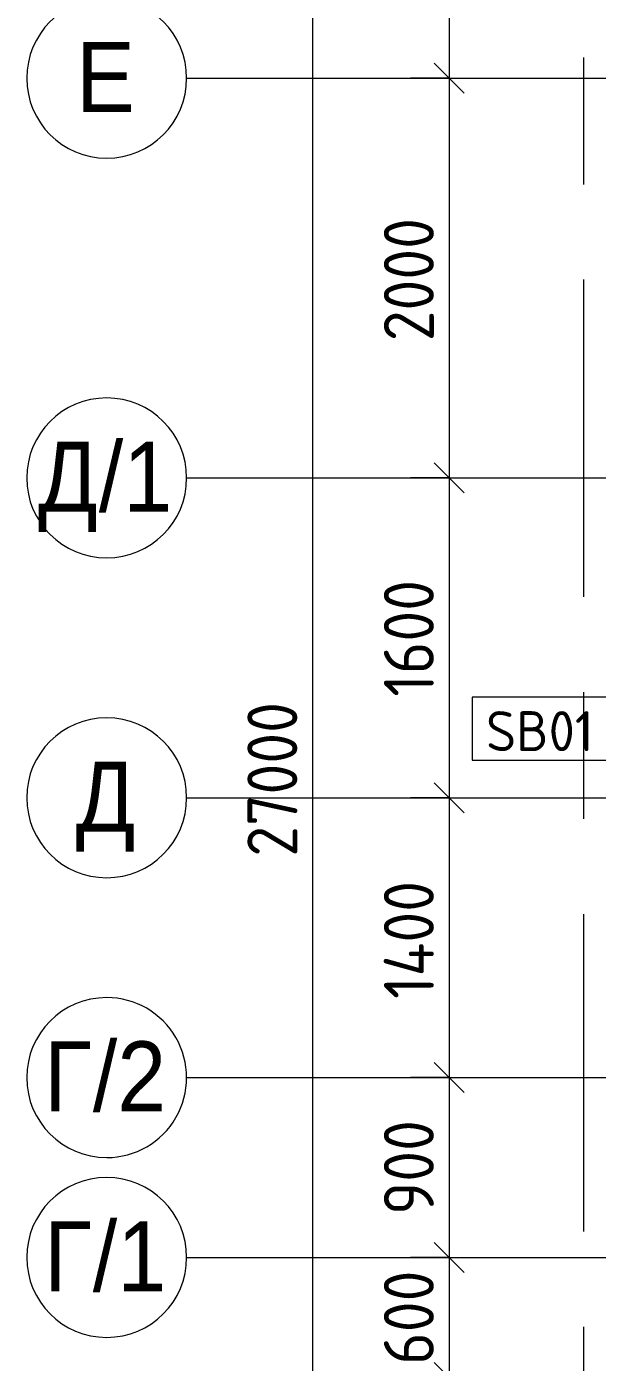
# Model space of a CAD drawing. Header units: millimetres. Extents: x 81773 to 282675, y -8553 to 29000.
# Drawn here: x 81773 to 84627, y 10576 to 17257 of the extents above; entities that cross this region are included whole.
import ezdxf

# ---------------------------------------------------------------- set-up
doc = ezdxf.new("R2010")
doc.units = ezdxf.units.MM
doc.linetypes.add('Осевая', pattern=[3175, 635, -476.25, 1587.5, -476.25])
for name, color, linetype, lineweight in [('A-ANNO-DIMS', 7, 'Continuous', 9), ('A-ANNO-DIMS-100', 7, 'Continuous', 9), ('A-FLOR-HRAL-IDEN', 7, 'Continuous', 9), ('Оси', 7, 'Continuous', 9), ('Оси-1', 7, 'Continuous', 20), ('Оси-2', 7, 'Осевая', 9)]:
    doc.layers.add(name, color=color, linetype=linetype, lineweight=lineweight)
doc.styles.add('Arial', font='arial.ttf', dxfattribs={"width": 0.9, "height": 350})
doc.styles.add('GOST Common_1', font='GOST_Common.ttf', dxfattribs={"height": 200})
doc.styles.add('ISOCPEUR', font='isocpeur.ttf', dxfattribs={"width": 0.9, "height": 250})
doc.dimstyles.new('ISO-2_5_0_9К_БОЛЬШОЙ', dxfattribs={"dimscale": 304.8, "dimtxt": 248.995294, "dimasz": 0.492126, "dimexe": 0.393701, "dimexo": 0.984252, "dimgap": 0, "dimtad": 1, "dimdec": 0, "dimrnd": 10, "dimzin": 0, "dimdsep": 46, "dimtxsty": 'ISOCPEUR', "dimblk1": 'OBLIQUE', "dimblk2": 'OBLIQUE', "dimsah": 1, "dimcen": 0.09, "dimdle": 0.393701, "dimazin": 0, "dimtfac": 1, "dimtdec": 4, "dimtix": 1, "dimtmove": 0, "dimatfit": 3, "dimfxl": 1, "dimtvp": 1, "dimtolj": 1, "dimtzin": 0, "dimarcsym": 2})

# ---------------------------------------------------------------- blocks, each defined once
blk = doc.blocks.new('Ось сетки - D8-29747960-План раскладки напольных покрытий 3 этажа в осях 23-33')
at = {"layer": 'Оси-1'}
for start, end in [(360, 180), (180, 360)]:
    blk.add_arc((0, 0), 4, start, end, dxfattribs=at)
blk = doc.blocks.new('DIMBLOCK32-План раскладки напольных покрытий 3 этажа в осях 23-33')
at = {"layer": 'A-ANNO-DIMS-100', "lineweight": 20}
for p, q in [((83885.8, 18150), (83810.8, 18225)), ((83885.8, 18150), (83960.8, 18075)), ((83885.8, 17000), (83810.8, 17075)), ((83885.8, 17000), (83960.8, 16925))]:
    blk.add_line(p, q, dxfattribs=at)
at = {"layer": 'A-ANNO-DIMS-100'}
for p, q in [((83691.9, 18150), (84005.8, 18150)), ((83885.8, 18150), (83691.9, 18150)), ((83885.8, 18150), (83885.8, 17000)), ((83691.9, 17000), (84005.8, 17000)), ((83885.8, 17000), (83691.9, 17000))]:
    blk.add_line(p, q, dxfattribs=at)
at = {"layer": 'A-ANNO-DIMS-100', "color": 0, "insert": (83559.2, 17302.1), "char_height": 250, "width": 655.049, "attachment_point": 1, "rotation": 90, "line_spacing_factor": 1.149209, "style": 'ISOCPEUR'}
blk.add_mtext('1150', dxfattribs=at)
blk = doc.blocks.new('_Oblique')
at = {"color": 0, "linetype": 'ByBlock', "lineweight": -2}
blk.add_line((-0.5, -0.5), (0.5, 0.5), dxfattribs=at)
blk = doc.blocks.new('DIMBLOCK33-План раскладки напольных покрытий 3 этажа в осях 23-33')
at = {"layer": 'A-ANNO-DIMS-100', "lineweight": 20}
for p, q in [((83885.8, 17000), (83810.8, 17075)), ((83885.8, 17000), (83960.8, 16925)), ((83885.8, 15000), (83810.8, 15075)), ((83885.8, 15000), (83960.8, 14925))]:
    blk.add_line(p, q, dxfattribs=at)
at = {"layer": 'A-ANNO-DIMS-100'}
for p, q in [((83691.9, 17000), (84005.8, 17000)), ((83885.8, 17000), (83691.9, 17000)), ((83885.8, 17000), (83885.8, 15000)), ((83691.9, 15000), (84005.8, 15000)), ((83885.8, 15000), (83691.9, 15000))]:
    blk.add_line(p, q, dxfattribs=at)
at = {"layer": 'A-ANNO-DIMS-100', "color": 0, "insert": (83559.2, 15684), "char_height": 250, "width": 758.478, "attachment_point": 1, "rotation": 90, "line_spacing_factor": 1.149209, "style": 'ISOCPEUR'}
blk.add_mtext('2000', dxfattribs=at)
blk = doc.blocks.new('DIMBLOCK34-План раскладки напольных покрытий 3 этажа в осях 23-33')
at = {"layer": 'A-ANNO-DIMS-100', "lineweight": 20}
for p, q in [((83885.8, 15000), (83810.8, 15075)), ((83885.8, 15000), (83960.8, 14925)), ((83885.8, 13400), (83810.8, 13475)), ((83885.8, 13400), (83960.8, 13325))]:
    blk.add_line(p, q, dxfattribs=at)
at = {"layer": 'A-ANNO-DIMS-100'}
for p, q in [((83691.9, 15000), (84005.8, 15000)), ((83885.8, 15000), (83691.9, 15000)), ((83885.8, 15000), (83885.8, 13400)), ((83691.9, 13400), (84005.8, 13400)), ((83885.8, 13400), (83691.9, 13400))]:
    blk.add_line(p, q, dxfattribs=at)
at = {"layer": 'A-ANNO-DIMS-100', "color": 0, "insert": (83559.2, 13905.5), "char_height": 250, "width": 706.764, "attachment_point": 1, "rotation": 90, "line_spacing_factor": 1.149209, "style": 'ISOCPEUR'}
blk.add_mtext('1600', dxfattribs=at)
blk = doc.blocks.new('DIMBLOCK35-План раскладки напольных покрытий 3 этажа в осях 23-33')
at = {"layer": 'A-ANNO-DIMS-100', "lineweight": 20}
for p, q in [((83885.8, 13400), (83810.8, 13475)), ((83885.8, 13400), (83960.8, 13325)), ((83885.8, 12000), (83810.8, 12075)), ((83885.8, 12000), (83960.8, 11925))]:
    blk.add_line(p, q, dxfattribs=at)
at = {"layer": 'A-ANNO-DIMS-100'}
for p, q in [((83691.9, 13400), (84005.8, 13400)), ((83885.8, 13400), (83691.9, 13400)), ((83885.8, 13400), (83885.8, 12000)), ((83691.9, 12000), (84005.8, 12000)), ((83885.8, 12000), (83691.9, 12000))]:
    blk.add_line(p, q, dxfattribs=at)
at = {"layer": 'A-ANNO-DIMS-100', "color": 0, "insert": (83559.2, 12393.5), "char_height": 250, "width": 735.494, "attachment_point": 1, "rotation": 90, "line_spacing_factor": 1.149209, "style": 'ISOCPEUR'}
blk.add_mtext('1400', dxfattribs=at)
blk = doc.blocks.new('DIMBLOCK36-План раскладки напольных покрытий 3 этажа в осях 23-33')
at = {"layer": 'A-ANNO-DIMS-100', "lineweight": 20}
for p, q in [((83885.8, 12000), (83810.8, 12075)), ((83885.8, 12000), (83960.8, 11925)), ((83885.8, 11100), (83810.8, 11175)), ((83885.8, 11100), (83960.8, 11025))]:
    blk.add_line(p, q, dxfattribs=at)
at = {"layer": 'A-ANNO-DIMS-100'}
for p, q in [((83691.9, 12000), (84005.8, 12000)), ((83885.8, 12000), (83691.9, 12000)), ((83885.8, 12000), (83885.8, 11100)), ((83691.9, 11100), (84005.8, 11100)), ((83885.8, 11100), (83691.9, 11100))]:
    blk.add_line(p, q, dxfattribs=at)
at = {"layer": 'A-ANNO-DIMS-100', "color": 0, "insert": (83559.2, 11313), "char_height": 250, "width": 568.858, "attachment_point": 1, "rotation": 90, "line_spacing_factor": 1.149209, "style": 'ISOCPEUR'}
blk.add_mtext('900', dxfattribs=at)
blk = doc.blocks.new('DIMBLOCK37-План раскладки напольных покрытий 3 этажа в осях 23-33')
at = {"layer": 'A-ANNO-DIMS-100', "lineweight": 20}
for p, q in [((83885.8, 11100), (83810.8, 11175)), ((83885.8, 11100), (83960.8, 11025)), ((83885.8, 10500), (83810.8, 10575)), ((83885.8, 10500), (83960.8, 10425))]:
    blk.add_line(p, q, dxfattribs=at)
at = {"layer": 'A-ANNO-DIMS-100'}
for p, q in [((83691.9, 11100), (84005.8, 11100)), ((83885.8, 11100), (83691.9, 11100)), ((83885.8, 11100), (83885.8, 10500)), ((83691.9, 10500), (84005.8, 10500)), ((83885.8, 10500), (83691.9, 10500))]:
    blk.add_line(p, q, dxfattribs=at)
at = {"layer": 'A-ANNO-DIMS-100', "color": 0, "insert": (83559.2, 10563), "char_height": 250, "width": 568.858, "attachment_point": 1, "rotation": 90, "line_spacing_factor": 1.149209, "style": 'ISOCPEUR'}
blk.add_mtext('600', dxfattribs=at)
blk = doc.blocks.new('DIMBLOCK41-План раскладки напольных покрытий 3 этажа в осях 23-33')
at = {"layer": 'A-ANNO-DIMS-100', "lineweight": 20}
for p, q in [((83203, 27000), (83128, 27075)), ((83203, 27000), (83278, 26925)), ((83203, 0), (83128, 75)), ((83203, 0), (83278, -75))]:
    blk.add_line(p, q, dxfattribs=at)
at = {"layer": 'A-ANNO-DIMS-100'}
for p, q in [((83203, 27120), (83203, -120)), ((83009.1, 27000), (83323, 27000)), ((83203, 27000), (83009.1, 27000)), ((83009.1, 0), (83323, 0)), ((83203, 0), (83009.1, 0))]:
    blk.add_line(p, q, dxfattribs=at)
at = {"layer": 'A-ANNO-DIMS-100', "color": 0, "insert": (82876.4, 13105), "char_height": 250, "width": 948.097, "attachment_point": 1, "rotation": 90, "line_spacing_factor": 1.149209, "style": 'ISOCPEUR'}
blk.add_mtext('27000', dxfattribs=at)
blk = doc.blocks.new('М_ограждение1 - Типоразмер-32868623-План раскладки напольных покрытий 3 этажа в осях 23-33')
at = {"layer": 'A-FLOR-HRAL-IDEN'}
for p, q in [((3.352, 1.797), (-3.648, 1.797)), ((-3.648, 1.797), (-3.648, -1.359)), ((3.352, -1.359), (3.352, 1.797)), ((-3.648, -1.359), (3.352, -1.359))]:
    blk.add_line(p, q, dxfattribs=at)

msp = doc.modelspace()

# ---------------------------------------------------------------- linework, layer by layer
at = {"layer": 'Оси'}
for p, q in [((82572.9, 17000), (85072.9, 17000)), ((82572.9, 15000), (85072.9, 15000)), ((82572.9, 13400), (85072.9, 13400)), ((82572.9, 12000), (83730.9, 12000)), ((83781.7, 12000), (84939.7, 12000)), ((82572.9, 11100), (85072.9, 11100))]:
    msp.add_line(p, q, dxfattribs=at)
at = {"layer": 'Оси-2'}
for p, q in [((84560, 593.7), (84560, 19415.1)), ((83730.9, 12000), (83781.7, 12000))]:
    msp.add_line(p, q, dxfattribs=at)

# ---------------------------------------------------------------- block references
at = {"layer": 'A-FLOR-HRAL-IDEN', "xscale": 99.99999999999993, "yscale": 99.99999999999993, "zscale": 99.99999999999993}
msp.add_blockref('М_ограждение1 - Типоразмер-32868623-План раскладки напольных покрытий 3 этажа в осях 23-33', (84365.6, 13723.5), dxfattribs=at)
at = {"layer": 'Оси-1', "xscale": 99.99999999999993, "yscale": 99.99999999999993, "zscale": 99.99999999999993}
for p, rotation in [((82172.9, 17000), 269.9999999999994), ((82172.9, 15000), 269.9999999999994), ((82172.9, 13400), 269.9999999999994), ((82172.9, 12000), 269.9999999999995), ((82172.9, 11100), 269.9999999999994)]:
    msp.add_blockref('Ось сетки - D8-29747960-План раскладки напольных покрытий 3 этажа в осях 23-33', p, dxfattribs=dict(at, rotation=rotation))

# ---------------------------------------------------------------- texts
at = {"layer": 'A-FLOR-HRAL-IDEN', "insert": (84070.3, 13833.3), "char_height": 200, "width": 697.468, "attachment_point": 1, "style": 'GOST Common_1'}
msp.add_mtext('SB01', dxfattribs=at)
at = {"layer": 'Оси', "char_height": 350, "attachment_point": 1, "style": 'Arial'}
for s, insert, width in [('\\fArial|b0|i0|c204|p34|;\\W.9;Е', (82020.1, 17181), 360.759), ('\\fArial|b0|i0|c204|p34|;\\W.9;Д', (81829.8, 15181), 367.975), ('/1', (82133.4, 15181), 454.557), ('\\fArial|b0|i0|c204|p34|;\\W.9;Д', (82017.4, 13581), 367.975), ('\\fArial|b0|i0|c204|p34|;\\W.9;Г', (81859.5, 12181), 295.823), ('/2', (82103.6, 12181), 454.557), ('/1', (82103.6, 11281), 454.557), ('\\fArial|b0|i0|c204|p34|;\\W.9;Г', (81859.5, 11281), 295.823)]:
    msp.add_mtext(s, dxfattribs=dict(at, insert=insert, width=width))

# ---------------------------------------------------------------- dimensions: what is measured, and where the dimension line sits
at = {"layer": 'A-ANNO-DIMS'}
for base, p1, p2, override, picture, middle in [((83203, 0), (83309.1, 27000), (83309.1, 0), {"dimpost": '<>', "dimfxl": 26999.999823}, 'DIMBLOCK41-План раскладки напольных покрытий 3 этажа в осях 23-33', (83078, 13500)), ((83885.8, 17000), (83991.9, 18150), (83991.9, 17000), {"dimpost": '<>', "dimfxl": 1150}, 'DIMBLOCK32-План раскладки напольных покрытий 3 этажа в осях 23-33', (83760.8, 17575)), ((83885.8, 15000), (83991.9, 17000), (83991.9, 15000), {"dimpost": '<>', "dimfxl": 2000.000075}, 'DIMBLOCK33-План раскладки напольных покрытий 3 этажа в осях 23-33', (83760.8, 16000)), ((83885.8, 13400), (83991.9, 15000), (83991.9, 13400), {"dimpost": '<>', "dimfxl": 1600}, 'DIMBLOCK34-План раскладки напольных покрытий 3 этажа в осях 23-33', (83760.8, 14200)), ((83885.8, 12000), (83991.9, 13400), (83991.9, 12000), {"dimpost": '<>', "dimfxl": 1399.999995}, 'DIMBLOCK35-План раскладки напольных покрытий 3 этажа в осях 23-33', (83760.8, 12700)), ((83885.8, 11100), (83991.9, 12000), (83991.9, 11100), {"dimpost": '<>', "dimfxl": 900}, 'DIMBLOCK36-План раскладки напольных покрытий 3 этажа в осях 23-33', (83760.8, 11550)), ((83885.8, 10500), (83991.9, 11100), (83991.9, 10500), {"dimpost": '<>', "dimfxl": 600}, 'DIMBLOCK37-План раскладки напольных покрытий 3 этажа в осях 23-33', (83760.8, 10800))]:
    dim = msp.add_linear_dim(base=base, p1=p1, p2=p2, angle=90, dimstyle='ISO-2_5_0_9К_БОЛЬШОЙ', override=override, dxfattribs=at)
    dim.commit()
    dim.dimension.update_dxf_attribs({"geometry": picture, "text_midpoint": middle})

doc.saveas('drawing.dxf')
